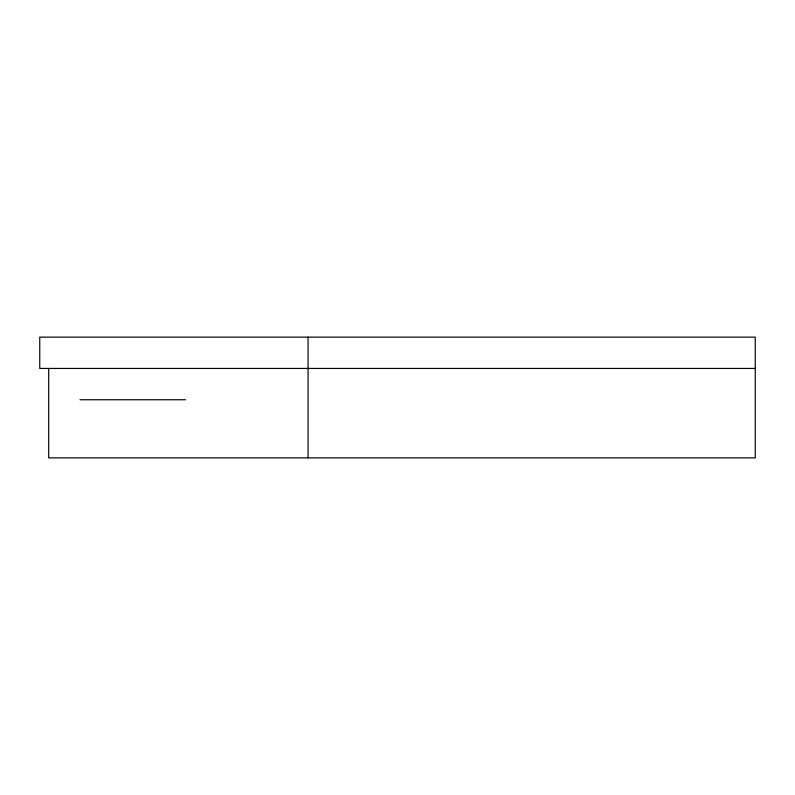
<?xml version="1.0" encoding="UTF-8"?>
<svg xmlns="http://www.w3.org/2000/svg" width="795" height="795" viewBox="0 0 795 795"><rect width="100%" height="100%" fill="white"/><g stroke="black" fill="none" stroke-linecap="round" stroke-linejoin="round"><path stroke-width="1.19" d="M755.25 368.433L39.75 368.433L39.75 337.13L755.25 337.13L755.25 457.87L48.694 457.87L48.694 368.433M79.997 399.736L185.464 399.736M308.062 337.13L308.062 457.87"/></g></svg>
